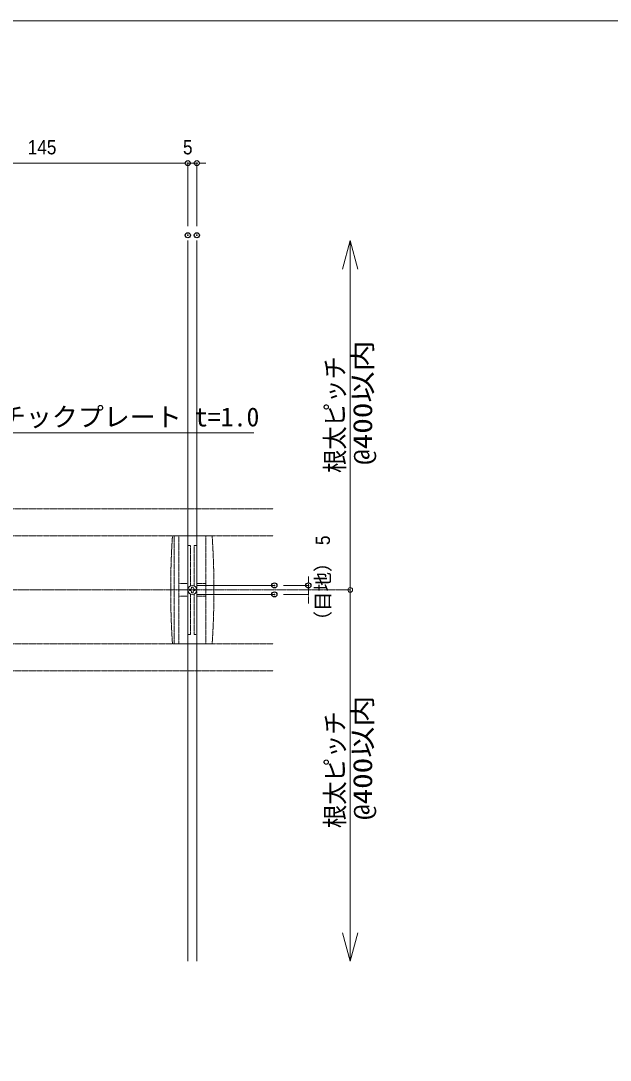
# Model space of a CAD drawing. Units: millimetres, scale not verified. Extents: x -12715 to 12220, y -3398 to 4210.
# Drawn here: x 1051 to 1378, y 3019 to 3596 of the extents above; entities that cross this region are included whole.
import ezdxf
from ezdxf.enums import TextEntityAlignment as Align

# ---------------------------------------------------------------- set-up
doc = ezdxf.new("R2010")
doc.units = ezdxf.units.MM
doc.header["$LTSCALE"] = 5.7
doc.header["$PDMODE"] = 32
doc.header["$PDSIZE"] = 2.85
doc.linetypes.add('CHAIN1', pattern=[8, 5, -1, 1, -1])
doc.linetypes.add('DASHED1', pattern=[1.8, 1.2, -0.6])
for name, color, linetype, lineweight in [('0-0_図枠', 7, 'Continuous', 9), ('0-1_デッキ', 7, 'Continuous', 9), ('0-2_文字', 4, 'Continuous', 9), ('0-3_寸法', 7, 'Continuous', 9), ('0-5_根太', 4, 'Continuous', 9), ('0-7_0', 7, 'Continuous', 9), ('0-B_WQCS', 4, 'Continuous', 9)]:
    doc.layers.add(name, color=color, linetype=linetype, lineweight=lineweight)
doc.layers.add('0-8_DEFPOINTS', color=7, linetype='Continuous')
doc.styles.add('Osaka', font='')
doc.styles.add('ＭＳ ゴシック', font='')
doc.styles.get('Osaka').set_extended_font_data('Osaka')
doc.styles.get('ＭＳ ゴシック').set_extended_font_data('MS Gothic')

# ---------------------------------------------------------------- blocks, each defined once
blk = doc.blocks.new('_DOT')
at = {"layer": '0-7_0'}
for p, q in [((-20, 0), (-40, 0)), ((-10, 0), (10, 0))]:
    blk.add_line(p, q, dxfattribs=at)
blk = doc.blocks.new('グループ-261-1')
at = {"layer": '0-5_根太', "linetype": 'DASHED1'}
for p, q in [((15772.1, 16198.7), (36948.2, 16198.7)), ((15772.1, 15598.7), (36948.2, 15598.7)), ((15772.1, 13198.7), (36948.2, 13198.7)), ((15772.1, 12598.7), (36948.2, 12598.7))]:
    blk.add_line(p, q, dxfattribs=at)
at = {"layer": '0-5_根太', "linetype": 'CHAIN1'}
blk.add_line((15772.1, 14398.7), (38654.6, 14398.7), dxfattribs=at)
blk = doc.blocks.new('グループ-401-1')
at = {"layer": '0-B_WQCS'}
blk.add_line((16, -39.2), (16, -62.5), dxfattribs=at)
for points in [[(-39.2, -16), (-62.5, -16), (-62.5, 16), (-39.2, 16)], [(-16, 39.3), (-16, 62.5), (16, 62.5), (16, 39.3)], [(39.2, 16), (62.5, 16), (62.5, -16), (39.2, -16)], [(16, -62.5), (-16, -62.5), (-16, -39.2)]]:
    blk.add_lwpolyline(points, dxfattribs=at)
blk.add_circle((0, 0), 100, dxfattribs=at)
for centre, start, end in [((-39.2, 39.3), 270, 0), ((39.2, 39.3), 180, 270), ((-39.2, -39.2), 0, 90), ((39.2, -39.2), 90, 180)]:
    blk.add_arc(centre, 23.2, start, end, dxfattribs=at)
blk = doc.blocks.new('グループ-402-1')
at = {"layer": '0-B_WQCS'}
blk.add_blockref('グループ-401-1', (0, 0), dxfattribs=at)
blk = doc.blocks.new('グループ-403-1')
at = {"layer": '0-B_WQCS', "linetype": 'DASHED1'}
for p, q in [((440, 1200), (-440, 1200)), ((-400, 1193.3), (-400, -1193.3)), ((-299.7, 1200), (-299.7, -1200)), ((-99.7, 1200), (-99.7, 29.8)), ((99.7, 29.8), (99.7, 1200)), ((299.7, -1200), (299.7, 1200)), ((-99.7, 988.4), (-40, 988.4)), ((-40, 96), (-40, 988.4)), ((40, 988.4), (40, 96)), ((40, 988.4), (99.7, 988.4)), ((-99.7, 140), (-299.7, 140)), ((99.7, 140), (299.7, 140)), ((-99.7, -140), (-299.7, -140)), ((-99.7, -29.8), (-99.7, -1200)), ((-40, -988.4), (-40, -96)), ((40, -96), (40, -988.4)), ((99.7, -1200), (99.7, -29.8)), ((99.7, -140), (299.7, -140)), ((-40, -988.4), (-99.7, -988.4)), ((99.7, -988.4), (40, -988.4)), ((440, -1200), (-440, -1200))]:
    blk.add_line(p, q, dxfattribs=at)
at = {"layer": '0-B_WQCS'}
for p, q in [((-99.7, 1200), (100.3, 1200)), ((100.3, -1200), (-99.7, -1200))]:
    blk.add_line(p, q, dxfattribs=at)
at = {"layer": '0-B_WQCS', "linetype": 'DASHED1'}
for centre, start, end in [((17540, 0), 176.1817, 183.8183), ((-17540, 0), 0, 3.8183), ((-17540, 0), 356.1817, 0)]:
    blk.add_arc(centre, 18020, start, end, dxfattribs=at)
at = {"layer": '0-B_WQCS'}
blk.add_blockref('グループ-402-1', (0, 0), dxfattribs=at)
blk = doc.blocks.new('グループ-404-1')
at = {"layer": '0-B_WQCS'}
blk.add_blockref('グループ-403-1', (0, 0), dxfattribs=at)
blk = doc.blocks.new('WQCS2016平')
at = {"layer": '0-B_WQCS'}
blk.add_blockref('グループ-404-1', (0, 0), dxfattribs=at)

msp = doc.modelspace()

# ---------------------------------------------------------------- linework, layer by layer
at = {"layer": '0-0_図枠', "color": 5}
msp.add_lwpolyline([(418.984, 3595.811), (2418.984, 3595.811), (2418.984, 2295.811), (418.984, 2295.811)], close=True, dxfattribs=at)
at = {"layer": '0-1_デッキ'}
for p, q in [((1143.894, 3073.859), (1143.894, 3473.859)), ((1148.894, 3282.468), (1148.894, 3473.859)), ((1191.889, 3282.468), (1148.894, 3282.468)), ((1148.894, 3073.859), (1148.894, 3277.468)), ((1148.894, 3277.468), (1191.889, 3277.468))]:
    msp.add_line(p, q, dxfattribs=at)
at = {"layer": '0-2_文字'}
msp.add_lwpolyline([(1180.422, 3367.126), (993.797, 3367.126), (971.643, 3405.497)], dxfattribs=at)
at = {"layer": '0-3_寸法'}
for p, q in [((1001.398, 3516.793), (1141.391, 3516.793)), ((1141.391, 3516.793), (1138.887, 3516.793)), ((1143.894, 3481.793), (1143.894, 3516.793)), ((1143.894, 3481.793), (1143.894, 3516.793)), ((1143.894, 3516.793), (1148.894, 3516.793)), ((1148.894, 3481.793), (1148.894, 3516.793)), ((1151.398, 3516.793), (1153.902, 3516.793)), ((1196.889, 3282.468), (1210.748, 3282.468)), ((1210.748, 3284.971), (1210.748, 3287.475)), ((1210.748, 3277.468), (1210.748, 3282.468)), ((1196.889, 3277.468), (1210.748, 3277.468)), ((1210.748, 3274.964), (1210.748, 3272.46))]:
    msp.add_line(p, q, dxfattribs=at)
at = {"layer": '0-3_寸法', "color": 4}
msp.add_line((1233.952, 3473.859), (1233.952, 3073.859), dxfattribs=at)
for points in [[(1229.698, 3457.984), (1233.952, 3473.859), (1238.206, 3457.984)], [(1238.206, 3089.734), (1233.952, 3073.859), (1229.698, 3089.734)]]:
    msp.add_lwpolyline(points, dxfattribs=at)
at = {"layer": '0-3_寸法'}
msp.add_circle((1233.952, 3279.968), 1.293, dxfattribs=at)
at = {"layer": '0-8_DEFPOINTS'}
for p in [(1143.894, 3516.793), (1148.894, 3516.793), (1143.894, 3476.793), (1148.894, 3476.793), (1191.889, 3282.468), (1210.748, 3282.468), (1191.889, 3277.468)]:
    msp.add_point(p, dxfattribs=at)

# ---------------------------------------------------------------- block references
at = {"layer": '0-3_寸法', "xscale": 0.06259308, "yscale": 0.06259308}
msp.add_blockref('_DOT', (1143.894, 3516.793), dxfattribs=at)
msp.add_blockref('_DOT', (1143.894, 3516.793), dxfattribs=at)
for p, rotation in [((1148.894, 3516.793), 180), ((1210.748, 3282.468), 270), ((1210.748, 3277.468), 90)]:
    msp.add_blockref('_DOT', p, dxfattribs=dict(at, rotation=rotation))
at = {"layer": '0-5_根太', "xscale": 0.025, "yscale": 0.025}
msp.add_blockref('グループ-261-1', (267.586, 2920), dxfattribs=at)
at = {"layer": '0-B_WQCS', "xscale": 0.025, "yscale": 0.025}
msp.add_blockref('WQCS2016平', (1146.394, 3279.968), dxfattribs=at)

# ---------------------------------------------------------------- texts
at = {"layer": '0-2_文字', "style": 'ＭＳ ゴシック'}
msp.add_text('プラスチックプレート t=1.0', height=10.56, dxfattribs=at).set_placement((996.466, 3367.532), align=Align.BOTTOM_LEFT)
at = {"layer": '0-3_寸法', "style": 'Osaka', "width": 0.9}
for s, p in [('145', (1055.106, 3519.293)), ('5', (1141.223, 3519.293))]:
    msp.add_text(s, height=7.918, dxfattribs=at).set_placement(p, align=Align.BOTTOM_LEFT)
at = {"layer": '0-3_寸法', "color": 4, "style": 'ＭＳ ゴシック'}
for s, width, p in [('@400以内', 1.2, (1249.278, 3349.415)), ('根太ピッチ', 0.9, (1233.884, 3344.865)), ('@400以内', 1.2, (1249.278, 3152.318)), ('根太ピッチ', 0.9, (1233.884, 3147.768))]:
    msp.add_text(s, height=10.56, rotation=90, dxfattribs=dict(at, width=width)).set_placement(p, align=Align.BOTTOM_LEFT)
at = {"layer": '0-3_寸法', "style": 'Osaka', "width": 0.9}
msp.add_text('5', height=7.918, rotation=90, dxfattribs=at).set_placement((1225.085, 3304.847), align=Align.BOTTOM_LEFT)
at = {"layer": '0-3_寸法', "style": 'Osaka'}
msp.add_text('（目地）', height=7.918, rotation=90, dxfattribs=at).set_placement((1225.085, 3257.462), align=Align.BOTTOM_LEFT)

doc.saveas('drawing.dxf')
